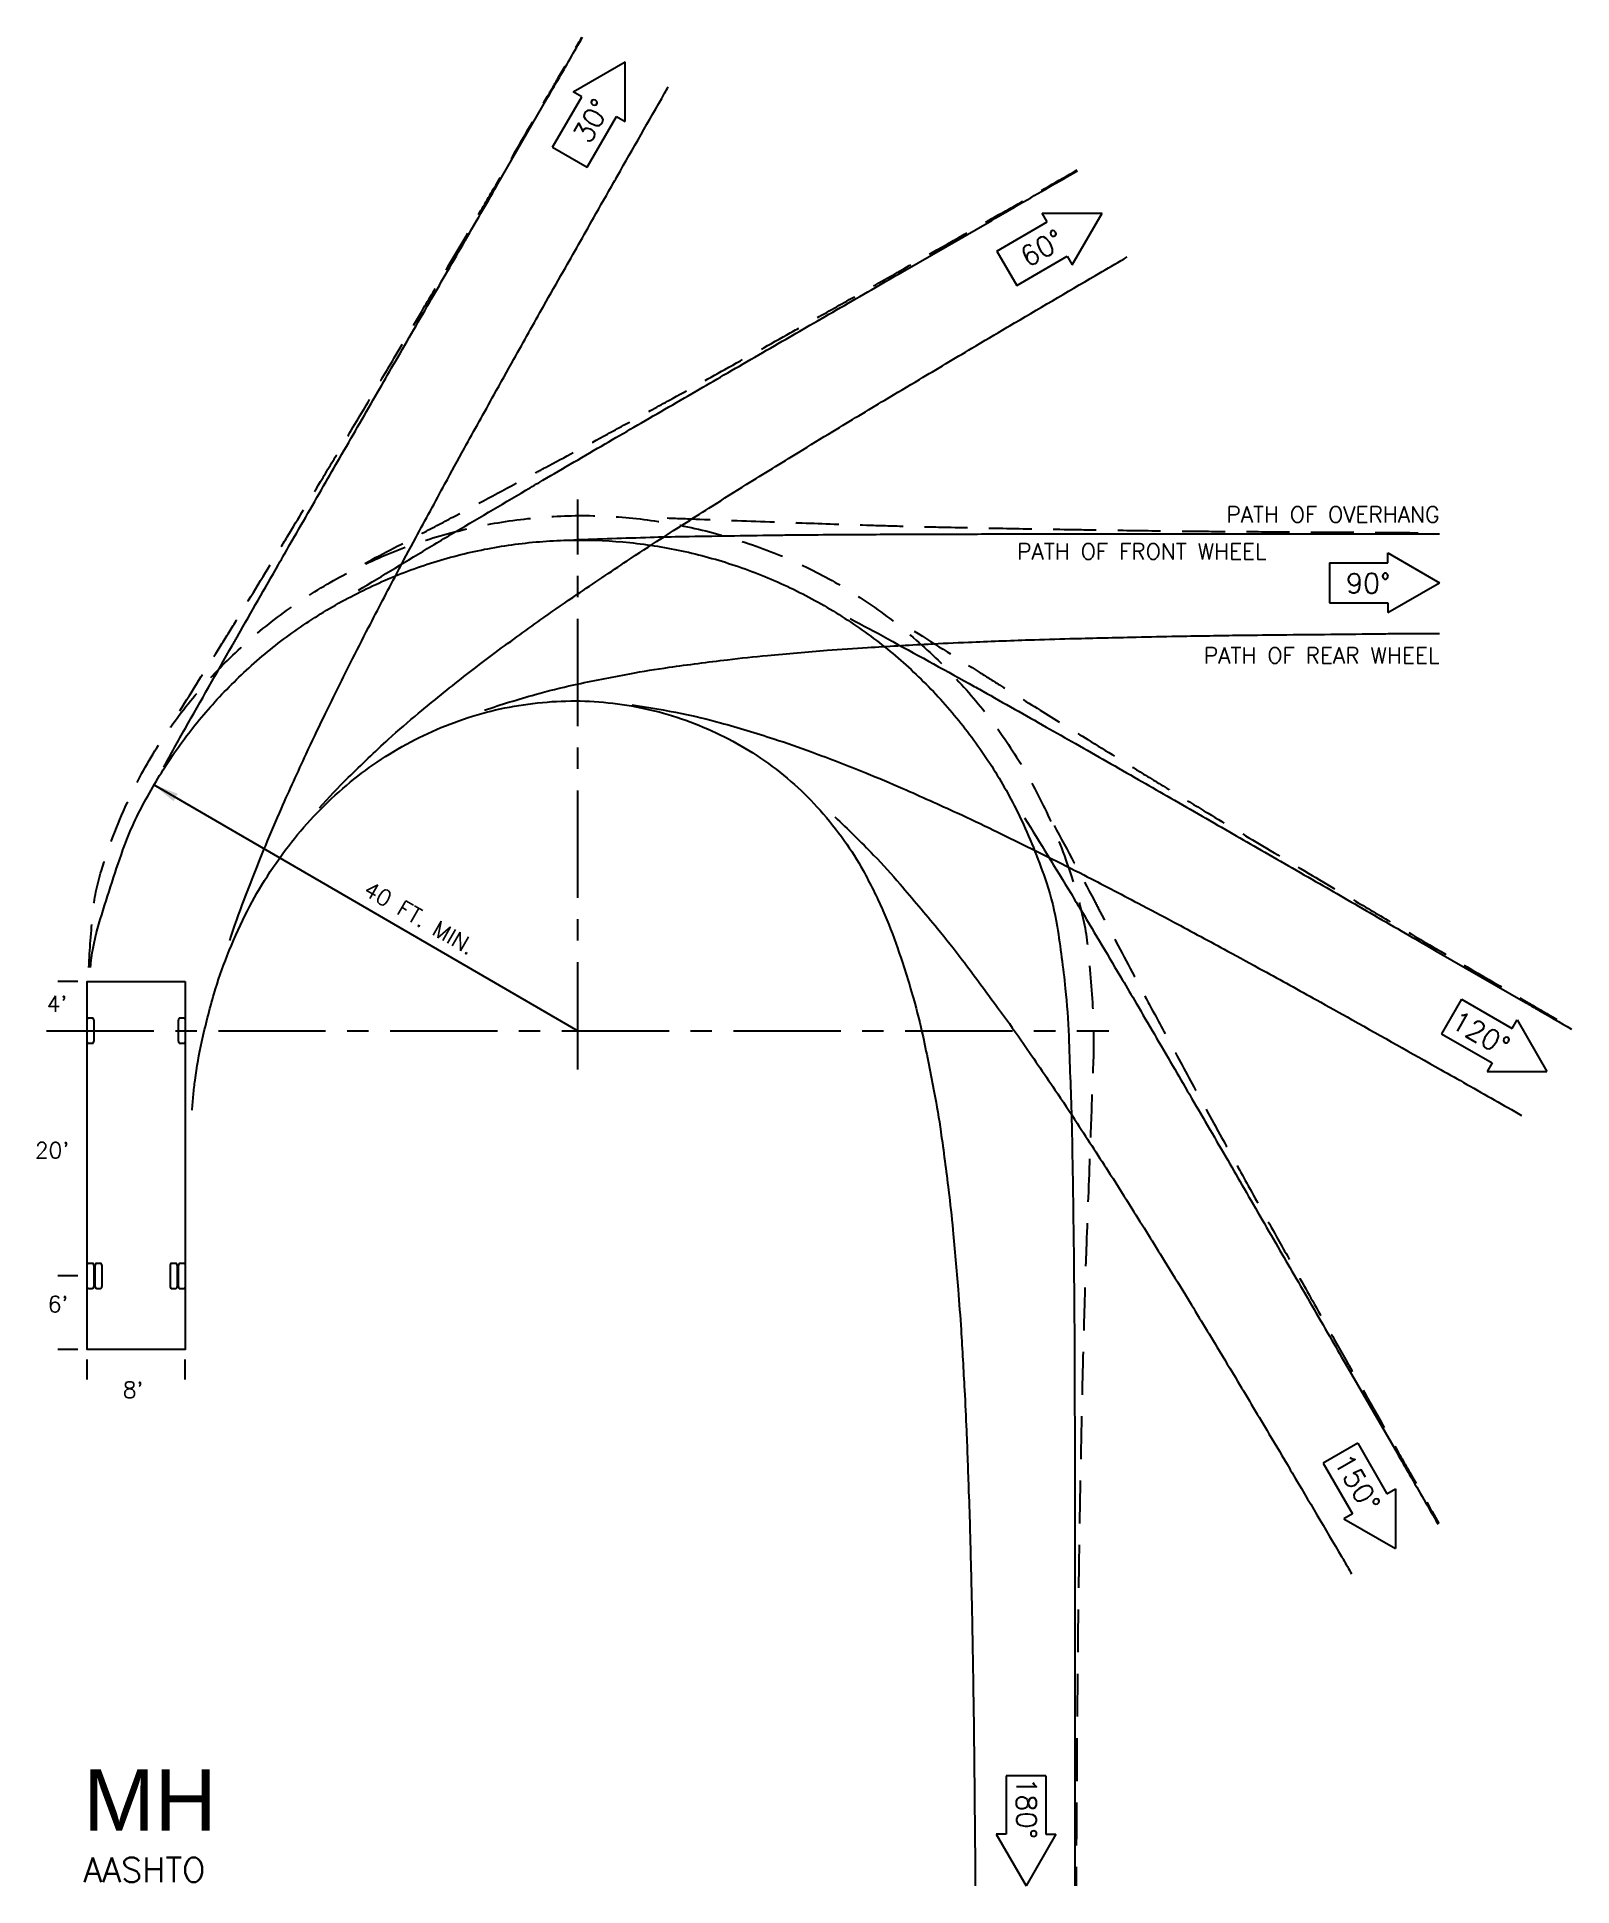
# Model space of a CAD drawing. Extents: x -44 to 81, y -70 to 81.
import ezdxf
from ezdxf.enums import TextEntityAlignment as Align

# ---------------------------------------------------------------- set-up
doc = ezdxf.new("R2010")
doc.units = 0
doc.header["$LTSCALE"] = 7
doc.header["$MEASUREMENT"] = 0
doc.linetypes.add('CENTER', pattern=[2, 1.25, -0.25, 0.25, -0.25])
doc.linetypes.add('DASHED', pattern=[0.75, 0.5, -0.25])
for name, color, linetype in [('DIMS', 1, 'CONTINUOUS'), ('OVERHANG', 2, 'DASHED'), ('TEXT', 4, 'CONTINUOUS'), ('VEHICLE', 7, 'CONTINUOUS'), ('WHEELS', 3, 'CONTINUOUS')]:
    doc.layers.add(name, color=color, linetype=linetype)
doc.styles.add('SANSSERIF', font='SAS_____.pfb', dxfattribs={"height": 2})
doc.styles.get("Standard").update_dxf_attribs({"font": 'ROMANS.shx', "height": 2})

msp = doc.modelspace()

# ---------------------------------------------------------------- linework, layer by layer
at = {"layer": 'DIMS', "linetype": 'CENTER'}
for p, q in [((0, -3.16), (0, 43.32)), ((-43.3, 0), (43.3, 0))]:
    msp.add_line(p, q, dxfattribs=at)
at = {"layer": 'DIMS'}
for p, q in [((-34.6, 20.07), (0, 0)), ((-40.76, 4), (-42.39, 4)), ((-40.76, -20), (-42.39, -20)), ((-40.76, -26), (-42.39, -26)), ((-40, -28.44), (-40, -26.81)), ((-32, -28.44), (-32, -26.81))]:
    msp.add_line(p, q, dxfattribs=at)
msp.add_solid([(-32.96, 18.71), (-32.61, 19.32), (-34.6, 20.07)], dxfattribs=at)
at = {"layer": 'OVERHANG', "flags": 128}
for points in [[(-32.44, 26.07, -0.001166), (-29.32, 31.07, 0.002795), (-28.02, 33.16, 0.000306), (-24.87, 38.32, 0.000805), (-23.68, 40.28, 0.000554), (-20.96, 44.79, 0.000946), (-19.37, 47.43, 0.000622), (-17.23, 51.03, 0.000626), (-15.11, 54.6, 0.000267), (-12.56, 58.92, 0.000403), (-10.87, 61.79, 0.000267), (-8.3, 66.17, 0.000416), (-6.66, 68.99, 0.000176), (-6.63, 69.03, 0.000001), (-2.46, 76.2, 0.000283), (-1.65, 77.59, 0.000114), (0.35, 81.03)], [(-17.35, 38.11, -0.001489), (-12.67, 40.57, 0.00258), (-9.97, 41.99, 0.000103), (-3.87, 45.26, 0.0005), (-2.62, 45.93, 0.000663), (2.11, 48.48, 0.0012), (4.71, 49.9, 0.001108), (7.5, 51.43, 0.000684), (12.01, 53.93, 0.00039), (17.06, 56.75, 0.000885), (19.28, 58, 0.000432), (22.56, 59.85, 0.000355), (26.54, 62.1, 0.000169), (26.59, 62.13, 0.000001), (33.78, 66.22, 0.000624), (36.07, 67.52, 0.000306), (40.72, 70.19)], [(-39.86, 5.16, -0.00921), (-39.54, 9.56, -0.052632), (-38.84, 13.06, -0.031697), (-36.74, 18.57, -0.030839), (-34.47, 22.82, -0.031558), (-31.76, 26.66, -0.029233), (-28.56, 30.2, -0.029173), (-24.96, 33.34, -0.028481), (-20.93, 36.11, -0.029711), (-16.79, 38.3, -0.029484), (-12.38, 40, -0.028786), (-7.68, 41.21, -0.028351), (-2.85, 41.87, -0.029317), (1.86, 41.98, -0.028932), (6.55, 41.53, -0.027866), (11.33, 40.52, -0.028486), (15.99, 38.97, -0.029844), (20.23, 36.99, -0.029684), (24.22, 34.51, -0.028464), (28.06, 31.45, -0.027572), (31.5, 28.01, -0.028424), (34.45, 24.32, -0.029218), (37, 20.24, -0.029287), (39.05, 15.91, -0.028306), (40.88, 10.51, -0.041187), (41.61, 6.66, -0.014493), (42.02, 1.28, -0.021179), (42.04, -2.42, -0.000332), (41.85, -7.58, 0.000539), (41.73, -10.75, 0.000027), (41.45, -18.33, 0.000268), (41.42, -19.09, 0.00144), (41.31, -22.76, 0.001138), (41.18, -27.42, 0.000794), (41.09, -31.41, 0.000731), (41, -35.75, 0.000462), (40.91, -40.61, 0.000646), (40.86, -44.09, 0.000576), (40.79, -48.77, 0.000738), (40.76, -52.42, 0.000325), (40.72, -56.75, 0.000352), (40.69, -60.75, 0.000187), (40.69, -61.36, 0.000015), (40.64, -69.09, 0.00055), (40.64, -69.13, 0.000042), (40.64, -69.75)], [(7.3, 41.81, -0.001291), (9.96, 41.71, -0.00021), (16.05, 41.49, 0.000569), (18.3, 41.41, 0.000827), (23.54, 41.23, 0.001399), (26.64, 41.14, 0.00128), (29.81, 41.06, 0.000784), (34.99, 40.96, 0.000354), (40.33, 40.87, 0.00063), (43.33, 40.82, 0.000579), (47.97, 40.76, 0.000726), (51.67, 40.72, 0.00032), (56.03, 40.69, 0.00035), (60.01, 40.66, 0.000184), (60.24, 40.66, 0.000005), (68.36, 40.61, 0.000545), (68.66, 40.61, 0.000103), (70.28, 40.61)], [(27.43, 32.59, -0.000487), (32.83, 29.18, 0.001582), (34.49, 28.14, 0.000442), (38.16, 25.86, 0.000475), (41.59, 23.74, 0.000653), (46.15, 20.93, 0.001172), (48.7, 19.37, 0.001099), (51.41, 17.73, 0.000674), (55.85, 15.07, 0.000385), (60.81, 12.11, 0.000868), (63.02, 10.8, 0.000428), (66.28, 8.87, 0.000357), (70.21, 6.56, 0.000165), (70.31, 6.5, 0.000002), (77.4, 2.35, 0.000596), (78.33, 1.8, 0.000202), (81.08, 0.2)], [(38.85, 16.74, -0.000123), (42.13, 10.6, -0.000619), (42.78, 9.37, -0.000401), (45.38, 4.47, 0.000794), (46.69, 2, 0.001395), (48.47, -1.31, 0.001138), (50.66, -5.35, 0.000853), (52.76, -9.18, 0.000937), (54.68, -12.66, 0.000504), (56.99, -16.8, 0.000664), (58.75, -19.94, 0.000407), (61.14, -24.2, 0.000576), (62.84, -27.21, 0.000308), (62.88, -27.27, 0.000003), (66.97, -34.47, 0.000571), (67.97, -36.23, 0.000253), (70.23, -40.19)]]:
    msp.add_lwpolyline(points, format="xyb", dxfattribs=at)
at = {"layer": 'TEXT'}
for p, q in [((-0.36, 76.57), (3.86, 79.01)), ((3.86, 74.13), (3.86, 79.01)), ((-2.04, 72.05), (0.34, 76.16)), ((0.34, 76.16), (-0.36, 76.57)), ((0.78, 70.42), (3.16, 74.54)), ((3.16, 74.54), (3.86, 74.13)), ((-2.04, 72.05), (0.78, 70.42)), ((38.29, 65.96), (37.88, 66.67)), ((37.88, 66.67), (42.76, 66.67)), ((40.32, 62.44), (42.76, 66.67)), ((34.17, 63.58), (38.29, 65.96)), ((34.17, 63.58), (35.8, 60.77)), ((35.8, 60.77), (39.92, 63.15)), ((39.92, 63.15), (40.32, 62.44)), ((61.3, 38.15), (61.3, 34.9)), ((61.3, 38.15), (66.06, 38.15)), ((66.06, 38.15), (66.06, 38.96)), ((66.06, 38.96), (70.28, 36.53)), ((66.06, 34.09), (70.28, 36.53)), ((61.3, 34.9), (66.06, 34.9)), ((66.06, 34.9), (66.06, 34.09)), ((72.08, 2.56), (70.45, -0.25)), ((72.08, 2.56), (76.19, 0.18)), ((76.19, 0.18), (76.6, 0.89)), ((76.6, 0.89), (79.04, -3.33)), ((70.45, -0.25), (74.57, -2.63)), ((74.57, -2.63), (74.16, -3.33)), ((74.16, -3.33), (79.04, -3.33)), ((63.61, -33.65), (60.8, -35.27)), ((63.61, -33.65), (65.99, -37.77)), ((60.8, -35.27), (63.18, -39.39)), ((65.99, -37.77), (66.69, -37.36)), ((66.69, -37.36), (66.69, -42.24)), ((63.18, -39.39), (62.47, -39.8)), ((62.47, -39.8), (66.69, -42.24)), ((38.18, -60.78), (34.93, -60.78)), ((34.93, -60.78), (34.93, -65.53)), ((38.18, -60.78), (38.18, -65.53)), ((34.93, -65.53), (34.12, -65.53)), ((34.12, -65.53), (36.56, -69.75)), ((38.99, -65.53), (36.56, -69.75)), ((38.18, -65.53), (38.99, -65.53))]:
    msp.add_line(p, q, dxfattribs=at)
at = {"layer": 'VEHICLE'}
msp.add_lwpolyline([(-32, 4), (-32, -26), (-40, -26), (-40, 4)], close=True, dxfattribs=at)
for points in [[(-39.46, -0.75, -0.14), (-39.53, -1.03, -0.24), (-39.56, -1.04), (-39.9, -1.04, -0.24), (-39.93, -1.03, -0.14), (-40, -0.75), (-40, 0.75, -0.14), (-39.93, 1.03, -0.24), (-39.9, 1.04), (-39.56, 1.04, -0.24), (-39.53, 1.03, -0.14), (-39.46, 0.75)], [(-32, -0.75, -0.14), (-32.07, -1.03, -0.24), (-32.1, -1.04), (-32.44, -1.04, -0.24), (-32.48, -1.03, -0.14), (-32.54, -0.75), (-32.54, 0.75, -0.14), (-32.48, 1.03, -0.24), (-32.44, 1.04), (-32.1, 1.04, -0.24), (-32.07, 1.03, -0.14), (-32, 0.75)], [(-40, -19.25, -0.14), (-39.93, -18.97, -0.24), (-39.9, -18.96), (-39.56, -18.96, -0.24), (-39.53, -18.97, -0.14), (-39.46, -19.25), (-39.46, -20.75, -0.14), (-39.53, -21.03, -0.24), (-39.56, -21.04), (-39.9, -21.04, -0.24), (-39.93, -21.03, -0.14), (-40, -20.75)], [(-39.34, -19.25, -0.14), (-39.27, -18.97, -0.24), (-39.24, -18.96), (-38.9, -18.96, -0.24), (-38.87, -18.97, -0.14), (-38.8, -19.25), (-38.8, -20.75, -0.14), (-38.87, -21.03, -0.24), (-38.9, -21.04), (-39.24, -21.04, -0.24), (-39.27, -21.03, -0.14), (-39.34, -20.75)], [(-33.2, -19.25, -0.14), (-33.14, -18.97, -0.24), (-33.1, -18.96), (-32.76, -18.96, -0.24), (-32.73, -18.97, -0.14), (-32.66, -19.25), (-32.66, -20.75, -0.14), (-32.73, -21.03, -0.24), (-32.76, -21.04), (-33.1, -21.04, -0.24), (-33.14, -21.03, -0.14), (-33.2, -20.75)], [(-32.54, -19.25, -0.14), (-32.48, -18.97, -0.24), (-32.44, -18.96), (-32.1, -18.96, -0.24), (-32.07, -18.97, -0.14), (-32, -19.25), (-32, -20.75, -0.14), (-32.07, -21.03, -0.24), (-32.1, -21.04), (-32.44, -21.04, -0.24), (-32.48, -21.03, -0.14), (-32.54, -20.75)]]:
    msp.add_lwpolyline(points, format="xyb", close=True, dxfattribs=at)
at = {"layer": 'WHEELS', "flags": 128}
for points in [[(-33.75, 21.49, -0.004199), (-31.99, 24.66, -0.000116), (-28.15, 31.44, -0.00102), (-27.71, 32.21, -0.00012), (-24.39, 38.02, -0.000428), (-23.46, 39.65, -0.000085), (-20.53, 44.74, -0.000191), (-19.22, 47.01, -0.000037), (-16.3, 52.09, -0.000084), (-15.01, 54.32, -0.000016), (-12.08, 59.39, -0.000037), (-10.8, 61.61, -0.000007), (-7.89, 66.66, -0.000016), (-6.61, 68.87), (-2.43, 76.12, -0.000008), (-1.62, 77.52, -0.000003), (0.4, 81.01)], [(-28.37, 7.36, -0.011994), (-27.19, 10.68, -0.005498), (-25.44, 15.11, -0.008026), (-24.16, 18.12, -0.003574), (-22.14, 22.56, -0.005324), (-20.73, 25.52, -0.002345), (-18.54, 29.95, -0.003521), (-17.05, 32.88, -0.001542), (-14.75, 37.29, -0.002326), (-13.2, 40.2, -0.001016), (-10.82, 44.59, -0.001537), (-9.24, 47.49, -0.000667), (-6.81, 51.87, -0.001012), (-5.2, 54.76, -0.000436), (-2.77, 59.1, -0.000663), (-1.16, 61.94, -0.000294), (1.31, 66.3, -0.000442), (2.96, 69.2, -0.000193), (3.24, 69.7, -0.000014), (7.09, 76.45, -0.000404), (7.11, 76.49, -0.000028), (7.39, 76.97)], [(-17.88, 35.91, -0.000643), (-11.89, 39.54, -0.002455), (-10.31, 40.48, -0.000238), (-4.22, 44.07, -0.00104), (-2.83, 44.89, -0.000216), (2.25, 47.86, -0.000474), (4.58, 49.21, -0.000094), (9.65, 52.15, -0.000211), (11.92, 53.47, -0.000041), (16.99, 56.4, -0.000093), (19.22, 57.69, -0.000018), (24.28, 60.61, -0.000041), (26.5, 61.89), (33.76, 66.08, -0.000021), (36.06, 67.42, -0.00001), (40.76, 70.13)], [(-21.05, 18.16, -0.018489), (-18.71, 20.64, -0.009003), (-15.42, 23.77, -0.012612), (-12.97, 25.89, -0.005778), (-9.28, 28.87, -0.008439), (-6.69, 30.85, -0.00377), (-2.75, 33.7, -0.005605), (-0.06, 35.56, -0.002473), (4.03, 38.31, -0.00371), (6.78, 40.11, -0.001627), (10.97, 42.78, -0.002454), (13.75, 44.53, -0.001069), (18, 47.15, -0.001618), (20.81, 48.87, -0.000698), (25.05, 51.43, -0.00106), (27.86, 53.1, -0.000473), (32.15, 55.66, -0.000708), (35.02, 57.36, -0.00031), (35.19, 57.46, -0.000007), (42.22, 61.59, -0.000664), (42.77, 61.91, -0.000178), (44.82, 63.1)], [(-39.73, 5.16, -0.00198), (-39.69, 5.54, -0.044982), (-39.04, 8.68, -0.009987), (-37.08, 14.75, -0.027079), (-36.19, 16.93, -0.027656), (-34.09, 20.8, -0.027224), (-31.55, 24.48, -0.027999), (-28.62, 27.83, -0.027558), (-25.3, 30.89, -0.028218), (-21.68, 33.53, -0.027868), (-17.74, 35.78, -0.028368), (-13.61, 37.57, -0.028111), (-9.26, 38.89, -0.028473), (-4.81, 39.7, -0.02829), (-0.27, 40.01, -0.028549), (4.25, 39.8, -0.028419), (8.75, 39.07, -0.028603), (13.12, 37.84, -0.028511), (17.33, 36.12, -0.028641), (21.31, 33.93, -0.028577), (25.03, 31.29, -0.028668), (28.41, 28.26, -0.028623), (31.43, 24.85, -0.028688), (34.07, 21.07, -0.029369), (36.21, 17.11, -0.027989), (38.22, 12.06, -0.041354), (39.1, 8.49, -0.013231), (39.76, 3.45, -0.017162), (40.04, -0.46, -0.001314), (40.27, -7.1, -0.003767), (40.32, -9.41, -0.000402), (40.43, -16.47, -0.00165), (40.45, -18.19, -0.00036), (40.5, -24.07, -0.000767), (40.51, -26.82, -0.000156), (40.53, -32.7, -0.000346), (40.54, -35.36, -0.000068), (40.54, -41.22, -0.000154), (40.55, -43.82, -0.00003), (40.55, -49.67, -0.000068), (40.55, -52.25, -0.000013), (40.55, -58.09, -0.00003), (40.55, -60.64), (40.55, -69.01, -0.000015), (40.55, -69.07, -0.000001), (40.55, -69.75)], [(-0.32, 40.03, -0.001644), (5.91, 40.24, -0.003767), (8.63, 40.3, -0.000301), (16.03, 40.41, -0.001606), (17.41, 40.43, -0.000348), (23.3, 40.47, -0.000745), (26.05, 40.48, -0.000151), (31.94, 40.5, -0.000335), (34.6, 40.51, -0.000066), (40.47, 40.51, -0.000149), (43.07, 40.52, -0.000029), (48.93, 40.52, -0.000065), (51.5, 40.52, -0.000013), (57.35, 40.52, -0.000029), (59.9, 40.52), (68.28, 40.52, -0.000015), (68.61, 40.52, -0.000003), (70.28, 40.52)], [(22.22, 33.6, -0.005227), (25.28, 31.96, -0.000366), (31.92, 28.31, -0.002171), (33.03, 27.69, -0.000469), (38.21, 24.76, -0.001018), (40.6, 23.41, -0.000211), (45.71, 20.49, -0.000463), (48.04, 19.15, -0.000092), (53.14, 16.22, -0.000206), (55.41, 14.91, -0.00004), (60.49, 11.99, -0.000091), (62.73, 10.7, -0.000017), (67.79, 7.77, -0.00004), (70.01, 6.49), (77.28, 2.3, -0.000021), (78.23, 1.75, -0.000007), (81.04, 0.13)], [(-7.6, 26.14, -0.01179), (-3.46, 27.42, -0.015784), (-0.32, 28.2, -0.007411), (4.25, 29.11, -0.01064), (7.45, 29.63, -0.004806), (12.22, 30.25, -0.007088), (15.47, 30.6, -0.003143), (20.35, 31.02, -0.004696), (23.63, 31.25, -0.002064), (28.57, 31.53, -0.003104), (31.86, 31.68, -0.001358), (36.84, 31.87, -0.002052), (40.13, 31.97, -0.000892), (45.14, 32.09, -0.001353), (48.44, 32.16, -0.000581), (53.4, 32.24, -0.000885), (56.66, 32.28, -0.000392), (56.8, 32.28, -0.000007), (64.98, 32.36, -0.000841), (66.47, 32.38, -0.00033), (70.28, 32.4)], [(-31.44, -6.49, -0.000391), (-31.33, -5.24, -0.010574), (-31.2, -4.03, -0.021141), (-30.64, -0.87, -0.016918), (-29.65, 3.02, -0.023151), (-28.58, 6.11, -0.020873), (-27.11, 9.42, -0.024708), (-25.53, 12.25, -0.023419), (-23.59, 15.05, -0.025854), (-21.52, 17.48, -0.025097), (-19.15, 19.75, -0.026683), (-16.67, 21.68, -0.026223), (-13.95, 23.37, -0.027277), (-11.15, 24.71, -0.026989), (-8.19, 25.76, -0.027701), (-5.19, 26.46, -0.027516), (-2.1, 26.83, -0.028003), (0.96, 26.86, -0.027881), (4.02, 26.54, -0.028217), (7, 25.89, -0.028135), (9.89, 24.9, -0.028368), (12.64, 23.61, -0.028354), (15.23, 22.01, -0.028434), (17.68, 20.07, -0.030198), (19.76, 17.99, -0.026623), (21.74, 15.5, -0.029383), (23.27, 13.06, -0.02067), (24.89, 9.8, -0.023012), (26.08, 6.75, -0.011856), (27.38, 2.62, -0.015995), (28.16, -0.5, -0.007533), (29.08, -5.05, -0.010794), (29.61, -8.24, -0.004885), (30.24, -13, -0.007196), (30.6, -16.25, -0.003196), (31.02, -21.12, -0.004771), (31.26, -24.39, -0.0021), (31.54, -29.32, -0.003156), (31.7, -32.61, -0.001382), (31.88, -37.58, -0.002086), (31.99, -40.87, -0.000909), (32.11, -45.87, -0.001376), (32.18, -49.16, -0.000595), (32.26, -54.13, -0.000903), (32.31, -57.41, -0.000401), (32.31, -57.6, -0.000009), (32.39, -65.75, -0.000856), (32.4, -66.74, -0.000281), (32.42, -69.75)], [(4.43, 26.57, -0.014554), (8.48, 25.87, -0.018335), (11.64, 25.11, -0.008882), (16, 23.8, -0.012484), (19.06, 22.74, -0.005708), (23.51, 21.02, -0.008346), (26.51, 19.75, -0.003723), (30.95, 17.76, -0.00554), (33.92, 16.36, -0.002442), (38.35, 14.18, -0.003664), (41.28, 12.7, -0.001605), (45.69, 10.4, -0.002423), (48.6, 8.86, -0.001055), (53, 6.49, -0.001597), (55.89, 4.91, -0.000689), (60.24, 2.51, -0.001046), (63.1, 0.92, -0.000464), (63.2, 0.86, -0.000007), (70.37, -3.17, -0.000996), (72.51, -4.38, -0.000478), (76.97, -6.91)], [(20.96, 17.45, -0.010293), (24.13, 14.32, -0.014229), (26.3, 11.94, -0.006592), (29.34, 8.34, -0.009552), (31.35, 5.79, -0.004287), (34.24, 1.9, -0.006351), (36.14, -0.76, -0.002808), (38.92, -4.82, -0.004205), (40.73, -7.55, -0.001845), (43.43, -11.72, -0.002781), (45.19, -14.5, -0.001211), (47.83, -18.74, -0.001834), (49.56, -21.55, -0.00079), (52.13, -25.79, -0.001201), (53.81, -28.58, -0.000532), (56.37, -32.87, -0.000799), (58.06, -35.72, -0.000351), (58.26, -36.06, -0.000017), (62.29, -42.89, -0.000741), (62.41, -43.09, -0.000125), (63.11, -44.3)], [(36.44, 17.37, -0.000666), (40.23, 11.18, -0.002918), (41.08, 9.76, -0.000447), (44.41, 4.16, -0.001313), (45.54, 2.25, -0.000278), (48.51, -2.84, -0.000603), (49.88, -5.19, -0.000121), (52.84, -10.28, -0.00027), (54.16, -12.56, -0.000053), (57.1, -17.64, -0.000119), (58.4, -19.88, -0.000023), (61.33, -24.95, -0.000052), (62.61, -27.17), (66.81, -34.44, -0.000027), (67.84, -36.22, -0.000012), (70.16, -40.24)]]:
    msp.add_lwpolyline(points, format="xyb", dxfattribs=at)

# ---------------------------------------------------------------- texts
at = {"layer": 'TEXT'}
for s, height, rotation, p in [('30%%d', 1.625, 60, (0.95, 72.22)), ('60%%d', 1.625, 30, (36.7, 62.21)), ('40 FT. MIN.', 1.3, 330, (-17.57, 11.14)), ('120%%d', 1.625, 330, (71.04, 0.33)), ('150%%d', 1.625, 300, (61.61, -35.11)), ('180%%d', 1.625, 270, (35.79, -60.89))]:
    msp.add_text(s, height=height, rotation=rotation, dxfattribs=at).set_placement(p)
for s, p in [('PATH OF OVERHANG', (70.28, 41.44)), ('PATH OF FRONT WHEEL', (56.18, 38.43)), ('PATH OF REAR WHEEL', (70.28, 29.95)), ("4'", (-41.62, 1.54)), ("20'", (-41.47, -10.4)), ("6'", (-41.53, -22.95)), ("8'", (-35.42, -29.94))]:
    msp.add_text(s, height=1.3, dxfattribs=at).set_placement(p, align=Align.RIGHT)
for s, height, p in [('90%%d', 1.625, (62.65, 35.67)), ('AASHTO', 2, (-40.31, -69.43))]:
    msp.add_text(s, height=height, dxfattribs=at).set_placement(p)
at = {"layer": 'TEXT', "style": 'SANSSERIF'}
msp.add_text('MH', height=5, dxfattribs=at).set_placement((-40.31, -65.25))

doc.saveas('drawing.dxf')
